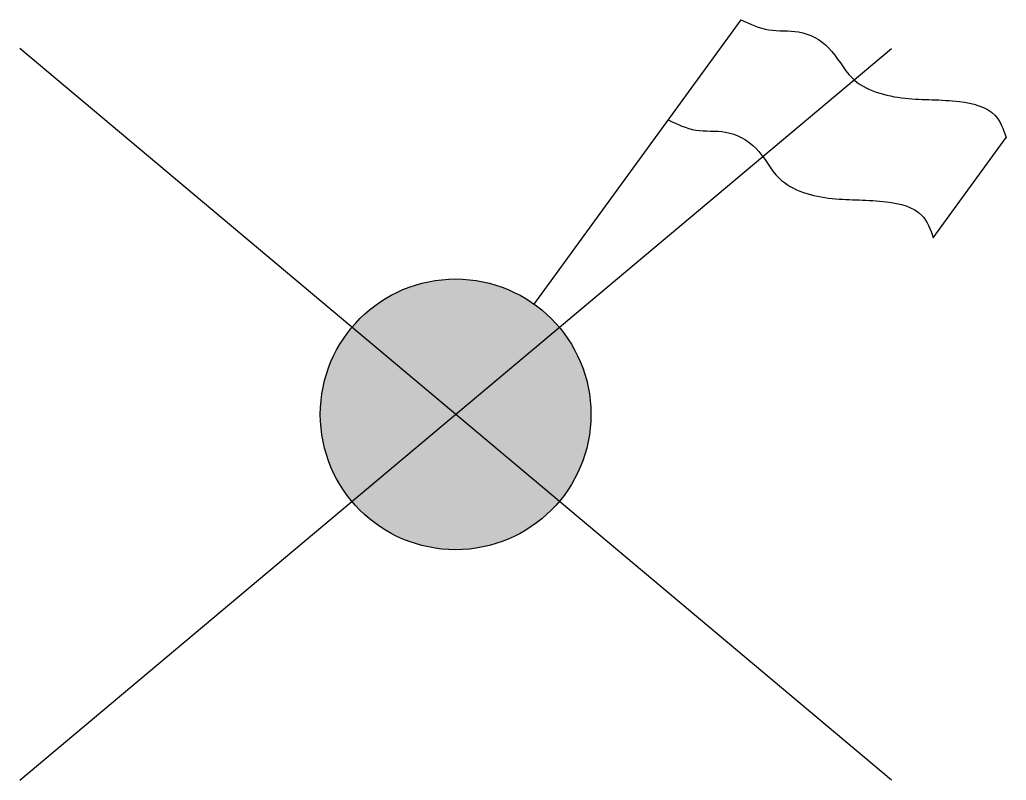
# Model space of a CAD drawing. Extents: x -0.64 to 0.81, y -0.54 to 0.58.
import ezdxf

# ---------------------------------------------------------------- set-up
doc = ezdxf.new("R2010")
doc.units = 0
doc.header["$LTSCALE"] = 0.2

msp = doc.modelspace()

# ---------------------------------------------------------------- hatches: boundary and pattern name
msp.add_hatch(color=256).paths.add_polyline_path([(0.2, 0, 1), (-0.2, 0, 1)])

# ---------------------------------------------------------------- linework, layer by layer
for p, q in [((0.1162, 0.1628), (0.422, 0.583)), ((0.706, 0.261), (0.8138, 0.4091))]:
    msp.add_line(p, q)
at = {"color": 0}
for p, q in [((-0.6442, -0.5406), (0.6442, 0.5406)), ((0.6442, -0.5406), (-0.6442, 0.5406))]:
    msp.add_line(p, q, dxfattribs=at)
msp.add_circle((0, 0), 0.2)
for points in [[(0.422, 0.583), (0.4628, 0.5681), (0.5068, 0.5651), (0.5513, 0.5416), (0.5858, 0.4971), (0.6643, 0.4671), (0.7448, 0.4621), (0.7968, 0.4421), (0.8138, 0.4091)], [(0.3142, 0.4349), (0.355, 0.42), (0.399, 0.417), (0.4435, 0.3935), (0.478, 0.349), (0.5565, 0.319), (0.637, 0.314), (0.689, 0.294), (0.706, 0.261)]]:
    msp.add_spline(points, degree=3)

doc.saveas('drawing.dxf')
